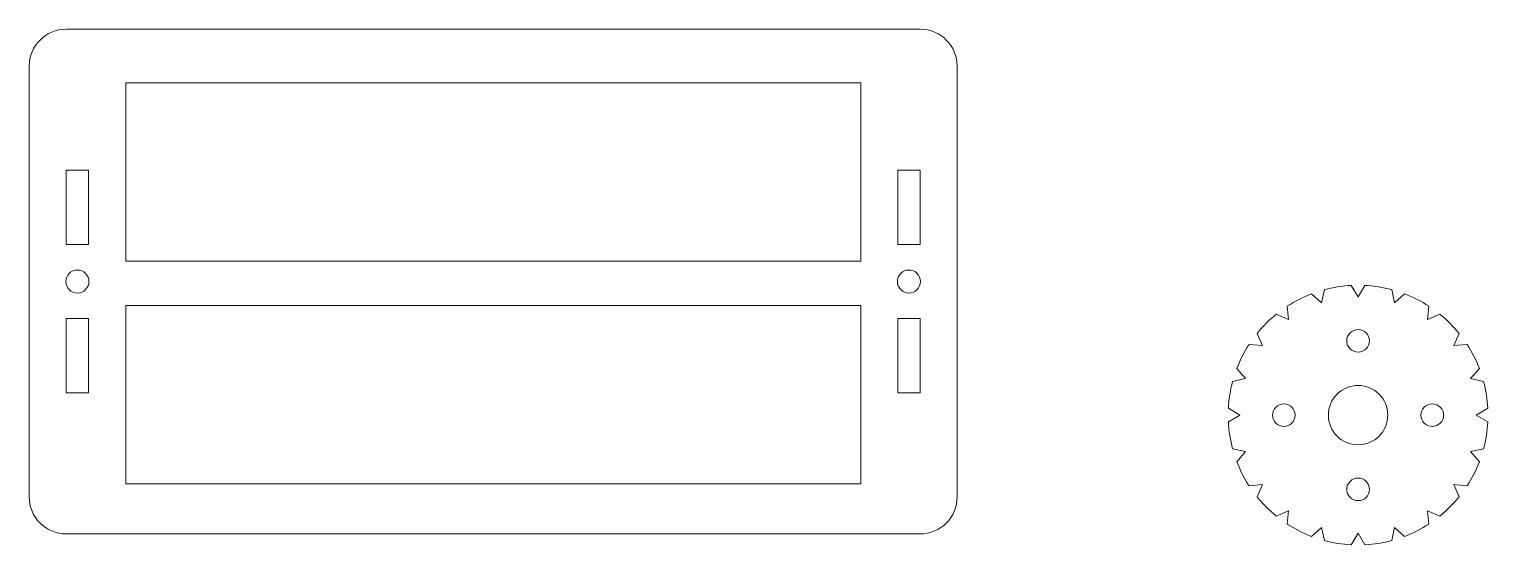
# Model space of a CAD drawing. Header units: centimetres. Extents: x -121 to 177, y -44 to 114.
# Drawn here: x 97.4 to 117.05, y 4.6 to 11.55 of the extents above; entities that cross this region are included whole.
import ezdxf

# ---------------------------------------------------------------- set-up
doc = ezdxf.new("R2010")
doc.units = ezdxf.units.CM
doc.header["$MEASUREMENT"] = 0
doc.layers.add('Layer 1', color=7, linetype='Continuous')

msp = doc.modelspace()

# ---------------------------------------------------------------- linework, layer by layer
at = {"layer": 'Layer 1', "lineweight": 20}
for centre, major_axis in [((115.3, 7.35), (0, 0.1525)), ((115.3, 6.35), (0, 0.4)), ((114.3, 6.35), (0, 0.1525)), ((116.3, 6.35), (0, 0.1525)), ((115.3, 5.35), (0, 0.1525))]:
    msp.add_ellipse(centre, major_axis=major_axis, ratio=1, dxfattribs=at)
at = {"layer": 'Layer 1', "lineweight": 18}
msp.add_open_spline([(97.4, 11.05), (97.4, 11.32609), (97.62391, 11.55), (97.9, 11.55), (97.9, 11.55), (97.9, 11.55), (109.4, 11.55), (109.4, 11.55), (109.4, 11.55), (109.67609, 11.55), (109.9, 11.32609), (109.9, 11.05), (109.9, 11.05), (109.9, 11.05), (109.9, 5.25), (109.9, 5.25), (109.9, 5.25), (109.9, 4.97391), (109.67609, 4.75), (109.4, 4.75), (109.4, 4.75), (109.4, 4.75), (97.9, 4.75), (97.9, 4.75), (97.9, 4.75), (97.62391, 4.75), (97.4, 4.97391), (97.4, 5.25), (97.4, 5.25), (97.4, 5.25), (97.4, 11.05), (97.4, 11.05)], degree=3, knots=[0, 0, 0, 0, 0.125, 0.125, 0.125, 0.125, 0.25, 0.25, 0.25, 0.25, 0.375, 0.375, 0.375, 0.375, 0.5, 0.5, 0.5, 0.5, 0.625, 0.625, 0.625, 0.625, 0.75, 0.75, 0.75, 0.75, 0.875, 0.875, 0.875, 0.875, 1, 1, 1, 1], dxfattribs=at)
at = {"layer": 'Layer 1', "lineweight": 20}
for points, knots in [([(98.7, 8.425), (98.7, 8.425), (108.6, 8.425), (108.6, 8.425), (108.6, 8.425), (108.6, 8.425), (108.6, 10.825), (108.6, 10.825), (108.6, 10.825), (108.6, 10.825), (98.7, 10.825), (98.7, 10.825), (98.7, 10.825), (98.7, 10.825), (98.7, 8.425), (98.7, 8.425)], [0, 0, 0, 0, 0.25, 0.25, 0.25, 0.25, 0.5, 0.5, 0.5, 0.5, 0.75, 0.75, 0.75, 0.75, 1, 1, 1, 1]), ([(115.39157, 8.09762), (115.51595, 8.09121), (115.63687, 8.07179), (115.75304, 8.04071), (115.75304, 8.04071), (115.75304, 8.04071), (115.75296, 8.04041), (115.75296, 8.04041), (115.75296, 8.04041), (115.75296, 8.04041), (115.79206, 7.86441), (115.79206, 7.86441), (115.79206, 7.86441), (115.79206, 7.86441), (115.92716, 7.98381), (115.92716, 7.98381), (115.92716, 7.98381), (115.92716, 7.98381), (115.92727, 7.98409), (115.92727, 7.98409), (115.92727, 7.98409), (116.04223, 7.9399), (116.15134, 7.88392), (116.25314, 7.81763), (116.25314, 7.81763), (116.25314, 7.81763), (116.23596, 7.63824), (116.23596, 7.63824), (116.23596, 7.63824), (116.23596, 7.63824), (116.40109, 7.70993), (116.40109, 7.70993), (116.40109, 7.70993), (116.49611, 7.63287), (116.5829, 7.54608), (116.65993, 7.45104), (116.65993, 7.45104), (116.65993, 7.45104), (116.58824, 7.28596), (116.58824, 7.28596), (116.58824, 7.28596), (116.58824, 7.28596), (116.76757, 7.30314), (116.76757, 7.30314), (116.76757, 7.30314), (116.83384, 7.20132), (116.88984, 7.09221), (116.93401, 6.97723), (116.93401, 6.97723), (116.93401, 6.97723), (116.93381, 6.97715), (116.93381, 6.97715), (116.93381, 6.97715), (116.93381, 6.97715), (116.81441, 6.84206), (116.81441, 6.84206), (116.81441, 6.84206), (116.81441, 6.84206), (116.99042, 6.80295), (116.99042, 6.80295), (116.99042, 6.80295), (116.99042, 6.80295), (116.99067, 6.80302), (116.99067, 6.80302), (116.99067, 6.80302), (117.02173, 6.68684), (117.04118, 6.56591), (117.04759, 6.44155), (117.04759, 6.44155), (117.04759, 6.44155), (116.89235, 6.35), (116.89235, 6.35), (116.89235, 6.35), (116.89235, 6.35), (117.04764, 6.25842), (117.04764, 6.25842), (117.04764, 6.25842), (117.04122, 6.13405), (117.02181, 6.01312), (116.99074, 5.89695), (116.99074, 5.89695), (116.99074, 5.89695), (116.99041, 5.89704), (116.99041, 5.89704), (116.99041, 5.89704), (116.99041, 5.89704), (116.81441, 5.85794), (116.81441, 5.85794), (116.81441, 5.85794), (116.81441, 5.85794), (116.93381, 5.72284), (116.93381, 5.72284), (116.93381, 5.72284), (116.93381, 5.72284), (116.93414, 5.72271), (116.93414, 5.72271), (116.93414, 5.72271), (116.88996, 5.60775), (116.83402, 5.49862), (116.76775, 5.39682), (116.76775, 5.39682), (116.76775, 5.39682), (116.76771, 5.39685), (116.76771, 5.39685), (116.76771, 5.39685), (116.76771, 5.39685), (116.58824, 5.41404), (116.58824, 5.41404), (116.58824, 5.41404), (116.58824, 5.41404), (116.65997, 5.24882), (116.65997, 5.24882), (116.65997, 5.24882), (116.58295, 5.15382), (116.4962, 5.06703), (116.4012, 4.99001), (116.4012, 4.99001), (116.4012, 4.99001), (116.23596, 5.06176), (116.23596, 5.06176), (116.23596, 5.06176), (116.23596, 5.06176), (116.25315, 4.88229), (116.25315, 4.88229), (116.25315, 4.88229), (116.25315, 4.88229), (116.25316, 4.88228), (116.25316, 4.88228), (116.25316, 4.88228), (116.15135, 4.81602), (116.04225, 4.76003), (115.92728, 4.71586), (115.92728, 4.71586), (115.92728, 4.71586), (115.92715, 4.71619), (115.92715, 4.71619), (115.92715, 4.71619), (115.92715, 4.71619), (115.79206, 4.83559), (115.79206, 4.83559), (115.79206, 4.83559), (115.79206, 4.83559), (115.75295, 4.65958), (115.75295, 4.65958), (115.75295, 4.65958), (115.75295, 4.65958), (115.75301, 4.65937), (115.75301, 4.65937), (115.75301, 4.65937), (115.63683, 4.62831), (115.51593, 4.60879), (115.39156, 4.60238), (115.39156, 4.60238), (115.39156, 4.60238), (115.3, 4.75765), (115.3, 4.75765), (115.3, 4.75765), (115.3, 4.75765), (115.20842, 4.60236), (115.20842, 4.60236), (115.20842, 4.60236), (115.08405, 4.60878), (114.96312, 4.62819), (114.84695, 4.65926), (114.84695, 4.65926), (114.84695, 4.65926), (114.84704, 4.65959), (114.84704, 4.65959), (114.84704, 4.65959), (114.84704, 4.65959), (114.80794, 4.83559), (114.80794, 4.83559), (114.80794, 4.83559), (114.80794, 4.83559), (114.67284, 4.71619), (114.67284, 4.71619), (114.67284, 4.71619), (114.67284, 4.71619), (114.67271, 4.71586), (114.67271, 4.71586), (114.67271, 4.71586), (114.55775, 4.76004), (114.44862, 4.81598), (114.34682, 4.88225), (114.34682, 4.88225), (114.34682, 4.88225), (114.34685, 4.88229), (114.34685, 4.88229), (114.34685, 4.88229), (114.34685, 4.88229), (114.36404, 5.06176), (114.36404, 5.06176), (114.36404, 5.06176), (114.36404, 5.06176), (114.19882, 4.99003), (114.19882, 4.99003), (114.19882, 4.99003), (114.10382, 5.06705), (114.01703, 5.1538), (113.94001, 5.2488), (113.94001, 5.2488), (113.94001, 5.2488), (114.01176, 5.41404), (114.01176, 5.41404), (114.01176, 5.41404), (114.01176, 5.41404), (113.83229, 5.39685), (113.83229, 5.39685), (113.83229, 5.39685), (113.83229, 5.39685), (113.83228, 5.39684), (113.83228, 5.39684), (113.83228, 5.39684), (113.76602, 5.49865), (113.71003, 5.60775), (113.66586, 5.72272), (113.66586, 5.72272), (113.66586, 5.72272), (113.66619, 5.72285), (113.66619, 5.72285), (113.66619, 5.72285), (113.66619, 5.72285), (113.78559, 5.85794), (113.78559, 5.85794), (113.78559, 5.85794), (113.78559, 5.85794), (113.60958, 5.89705), (113.60958, 5.89705), (113.60958, 5.89705), (113.60958, 5.89705), (113.60937, 5.89699), (113.60937, 5.89699), (113.60937, 5.89699), (113.57831, 6.01317), (113.55879, 6.13407), (113.55238, 6.25844), (113.55238, 6.25844), (113.55238, 6.25844), (113.70765, 6.35), (113.70765, 6.35), (113.70765, 6.35), (113.70765, 6.35), (113.55236, 6.44158), (113.55236, 6.44158), (113.55236, 6.44158), (113.55878, 6.56595), (113.57819, 6.68688), (113.60926, 6.80305), (113.60926, 6.80305), (113.60926, 6.80305), (113.60959, 6.80296), (113.60959, 6.80296), (113.60959, 6.80296), (113.60959, 6.80296), (113.78559, 6.84206), (113.78559, 6.84206), (113.78559, 6.84206), (113.78559, 6.84206), (113.66619, 6.97716), (113.66619, 6.97716), (113.66619, 6.97716), (113.66619, 6.97716), (113.66586, 6.97729), (113.66586, 6.97729), (113.66586, 6.97729), (113.71004, 7.09225), (113.76598, 7.20138), (113.83225, 7.30318), (113.83225, 7.30318), (113.83225, 7.30318), (113.83229, 7.30315), (113.83229, 7.30315), (113.83229, 7.30315), (113.83229, 7.30315), (114.01176, 7.28596), (114.01176, 7.28596), (114.01176, 7.28596), (114.01176, 7.28596), (113.94003, 7.45118), (113.94003, 7.45118), (113.94003, 7.45118), (114.01705, 7.54618), (114.1038, 7.63297), (114.1988, 7.70999), (114.1988, 7.70999), (114.1988, 7.70999), (114.36404, 7.63824), (114.36404, 7.63824), (114.36404, 7.63824), (114.36404, 7.63824), (114.34685, 7.81771), (114.34685, 7.81771), (114.34685, 7.81771), (114.34685, 7.81771), (114.34684, 7.81772), (114.34684, 7.81772), (114.34684, 7.81772), (114.44865, 7.88398), (114.55775, 7.93997), (114.67272, 7.98414), (114.67272, 7.98414), (114.67272, 7.98414), (114.67285, 7.98381), (114.67285, 7.98381), (114.67285, 7.98381), (114.67285, 7.98381), (114.80794, 7.86441), (114.80794, 7.86441), (114.80794, 7.86441), (114.80794, 7.86441), (114.84705, 8.04042), (114.84705, 8.04042), (114.84705, 8.04042), (114.84705, 8.04042), (114.84699, 8.04063), (114.84699, 8.04063), (114.84699, 8.04063), (114.96317, 8.07169), (115.08407, 8.09121), (115.20844, 8.09762), (115.20844, 8.09762), (115.20844, 8.09762), (115.3, 7.94235), (115.3, 7.94235), (115.3, 7.94235), (115.3, 7.94235), (115.39157, 8.09762), (115.39157, 8.09762)], [0, 0, 0, 0, 0.01219512, 0.01219512, 0.01219512, 0.01219512, 0.02439024, 0.02439024, 0.02439024, 0.02439024, 0.03658537, 0.03658537, 0.03658537, 0.03658537, 0.04878049, 0.04878049, 0.04878049, 0.04878049, 0.06097561, 0.06097561, 0.06097561, 0.06097561, 0.07317073, 0.07317073, 0.07317073, 0.07317073, 0.08536585, 0.08536585, 0.08536585, 0.08536585, 0.09756098, 0.09756098, 0.09756098, 0.09756098, 0.1097561, 0.1097561, 0.1097561, 0.1097561, 0.12195122, 0.12195122, 0.12195122, 0.12195122, 0.13414634, 0.13414634, 0.13414634, 0.13414634, 0.14634146, 0.14634146, 0.14634146, 0.14634146, 0.15853659, 0.15853659, 0.15853659, 0.15853659, 0.17073171, 0.17073171, 0.17073171, 0.17073171, 0.18292683, 0.18292683, 0.18292683, 0.18292683, 0.19512195, 0.19512195, 0.19512195, 0.19512195, 0.20731707, 0.20731707, 0.20731707, 0.20731707, 0.2195122, 0.2195122, 0.2195122, 0.2195122, 0.23170732, 0.23170732, 0.23170732, 0.23170732, 0.24390244, 0.24390244, 0.24390244, 0.24390244, 0.25609756, 0.25609756, 0.25609756, 0.25609756, 0.26829268, 0.26829268, 0.26829268, 0.26829268, 0.2804878, 0.2804878, 0.2804878, 0.2804878, 0.29268293, 0.29268293, 0.29268293, 0.29268293, 0.30487805, 0.30487805, 0.30487805, 0.30487805, 0.31707317, 0.31707317, 0.31707317, 0.31707317, 0.32926829, 0.32926829, 0.32926829, 0.32926829, 0.34146341, 0.34146341, 0.34146341, 0.34146341, 0.35365854, 0.35365854, 0.35365854, 0.35365854, 0.36585366, 0.36585366, 0.36585366, 0.36585366, 0.37804878, 0.37804878, 0.37804878, 0.37804878, 0.3902439, 0.3902439, 0.3902439, 0.3902439, 0.40243902, 0.40243902, 0.40243902, 0.40243902, 0.41463415, 0.41463415, 0.41463415, 0.41463415, 0.42682927, 0.42682927, 0.42682927, 0.42682927, 0.43902439, 0.43902439, 0.43902439, 0.43902439, 0.45121951, 0.45121951, 0.45121951, 0.45121951, 0.46341463, 0.46341463, 0.46341463, 0.46341463, 0.47560976, 0.47560976, 0.47560976, 0.47560976, 0.48780488, 0.48780488, 0.48780488, 0.48780488, 0.5, 0.5, 0.5, 0.5, 0.51219512, 0.51219512, 0.51219512, 0.51219512, 0.52439024, 0.52439024, 0.52439024, 0.52439024, 0.53658537, 0.53658537, 0.53658537, 0.53658537, 0.54878049, 0.54878049, 0.54878049, 0.54878049, 0.56097561, 0.56097561, 0.56097561, 0.56097561, 0.57317073, 0.57317073, 0.57317073, 0.57317073, 0.58536585, 0.58536585, 0.58536585, 0.58536585, 0.59756098, 0.59756098, 0.59756098, 0.59756098, 0.6097561, 0.6097561, 0.6097561, 0.6097561, 0.62195122, 0.62195122, 0.62195122, 0.62195122, 0.63414634, 0.63414634, 0.63414634, 0.63414634, 0.64634146, 0.64634146, 0.64634146, 0.64634146, 0.65853659, 0.65853659, 0.65853659, 0.65853659, 0.67073171, 0.67073171, 0.67073171, 0.67073171, 0.68292683, 0.68292683, 0.68292683, 0.68292683, 0.69512195, 0.69512195, 0.69512195, 0.69512195, 0.70731707, 0.70731707, 0.70731707, 0.70731707, 0.7195122, 0.7195122, 0.7195122, 0.7195122, 0.73170732, 0.73170732, 0.73170732, 0.73170732, 0.74390244, 0.74390244, 0.74390244, 0.74390244, 0.75609756, 0.75609756, 0.75609756, 0.75609756, 0.76829268, 0.76829268, 0.76829268, 0.76829268, 0.7804878, 0.7804878, 0.7804878, 0.7804878, 0.79268293, 0.79268293, 0.79268293, 0.79268293, 0.80487805, 0.80487805, 0.80487805, 0.80487805, 0.81707317, 0.81707317, 0.81707317, 0.81707317, 0.82926829, 0.82926829, 0.82926829, 0.82926829, 0.84146341, 0.84146341, 0.84146341, 0.84146341, 0.85365854, 0.85365854, 0.85365854, 0.85365854, 0.86585366, 0.86585366, 0.86585366, 0.86585366, 0.87804878, 0.87804878, 0.87804878, 0.87804878, 0.8902439, 0.8902439, 0.8902439, 0.8902439, 0.90243902, 0.90243902, 0.90243902, 0.90243902, 0.91463415, 0.91463415, 0.91463415, 0.91463415, 0.92682927, 0.92682927, 0.92682927, 0.92682927, 0.93902439, 0.93902439, 0.93902439, 0.93902439, 0.95121951, 0.95121951, 0.95121951, 0.95121951, 0.96341463, 0.96341463, 0.96341463, 0.96341463, 0.97560976, 0.97560976, 0.97560976, 0.97560976, 0.98780488, 0.98780488, 0.98780488, 0.98780488, 1, 1, 1, 1]), ([(98.7, 5.425), (98.7, 5.425), (108.6, 5.425), (108.6, 5.425), (108.6, 5.425), (108.6, 5.425), (108.6, 7.825), (108.6, 7.825), (108.6, 7.825), (108.6, 7.825), (98.7, 7.825), (98.7, 7.825), (98.7, 7.825), (98.7, 7.825), (98.7, 5.425), (98.7, 5.425)], [0, 0, 0, 0, 0.25, 0.25, 0.25, 0.25, 0.5, 0.5, 0.5, 0.5, 0.75, 0.75, 0.75, 0.75, 1, 1, 1, 1])]:
    msp.add_open_spline(points, degree=3, knots=knots, dxfattribs=at)
at = {"layer": 'Layer 1', "lineweight": 9}
for points in [[(97.9, 8.65), (97.9, 8.65), (97.9, 9.65), (97.9, 9.65), (97.9, 9.65), (97.9, 9.65), (98.2, 9.65), (98.2, 9.65), (98.2, 9.65), (98.2, 9.65), (98.2, 8.65), (98.2, 8.65), (98.2, 8.65), (98.2, 8.65), (97.9, 8.65), (97.9, 8.65)], [(109.1, 8.65), (109.1, 8.65), (109.1, 9.65), (109.1, 9.65), (109.1, 9.65), (109.1, 9.65), (109.4, 9.65), (109.4, 9.65), (109.4, 9.65), (109.4, 9.65), (109.4, 8.65), (109.4, 8.65), (109.4, 8.65), (109.4, 8.65), (109.1, 8.65), (109.1, 8.65)], [(97.895, 8.15), (97.895, 8.23559), (97.96441, 8.305), (98.05, 8.305), (98.05, 8.305), (98.13559, 8.305), (98.205, 8.23559), (98.205, 8.15), (98.205, 8.15), (98.205, 8.06441), (98.13559, 7.995), (98.05, 7.995), (98.05, 7.995), (97.96441, 7.995), (97.895, 8.06441), (97.895, 8.15)], [(109.095, 8.15), (109.095, 8.23559), (109.16441, 8.305), (109.25, 8.305), (109.25, 8.305), (109.33559, 8.305), (109.405, 8.23559), (109.405, 8.15), (109.405, 8.15), (109.405, 8.06441), (109.33559, 7.995), (109.25, 7.995), (109.25, 7.995), (109.16441, 7.995), (109.095, 8.06441), (109.095, 8.15)], [(97.9, 6.65), (97.9, 6.65), (97.9, 7.65), (97.9, 7.65), (97.9, 7.65), (97.9, 7.65), (98.2, 7.65), (98.2, 7.65), (98.2, 7.65), (98.2, 7.65), (98.2, 6.65), (98.2, 6.65), (98.2, 6.65), (98.2, 6.65), (97.9, 6.65), (97.9, 6.65)], [(109.1, 6.65), (109.1, 6.65), (109.1, 7.65), (109.1, 7.65), (109.1, 7.65), (109.1, 7.65), (109.4, 7.65), (109.4, 7.65), (109.4, 7.65), (109.4, 7.65), (109.4, 6.65), (109.4, 6.65), (109.4, 6.65), (109.4, 6.65), (109.1, 6.65), (109.1, 6.65)]]:
    msp.add_open_spline(points, degree=3, knots=[0, 0, 0, 0, 0.25, 0.25, 0.25, 0.25, 0.5, 0.5, 0.5, 0.5, 0.75, 0.75, 0.75, 0.75, 1, 1, 1, 1], dxfattribs=at)

doc.saveas('drawing.dxf')
